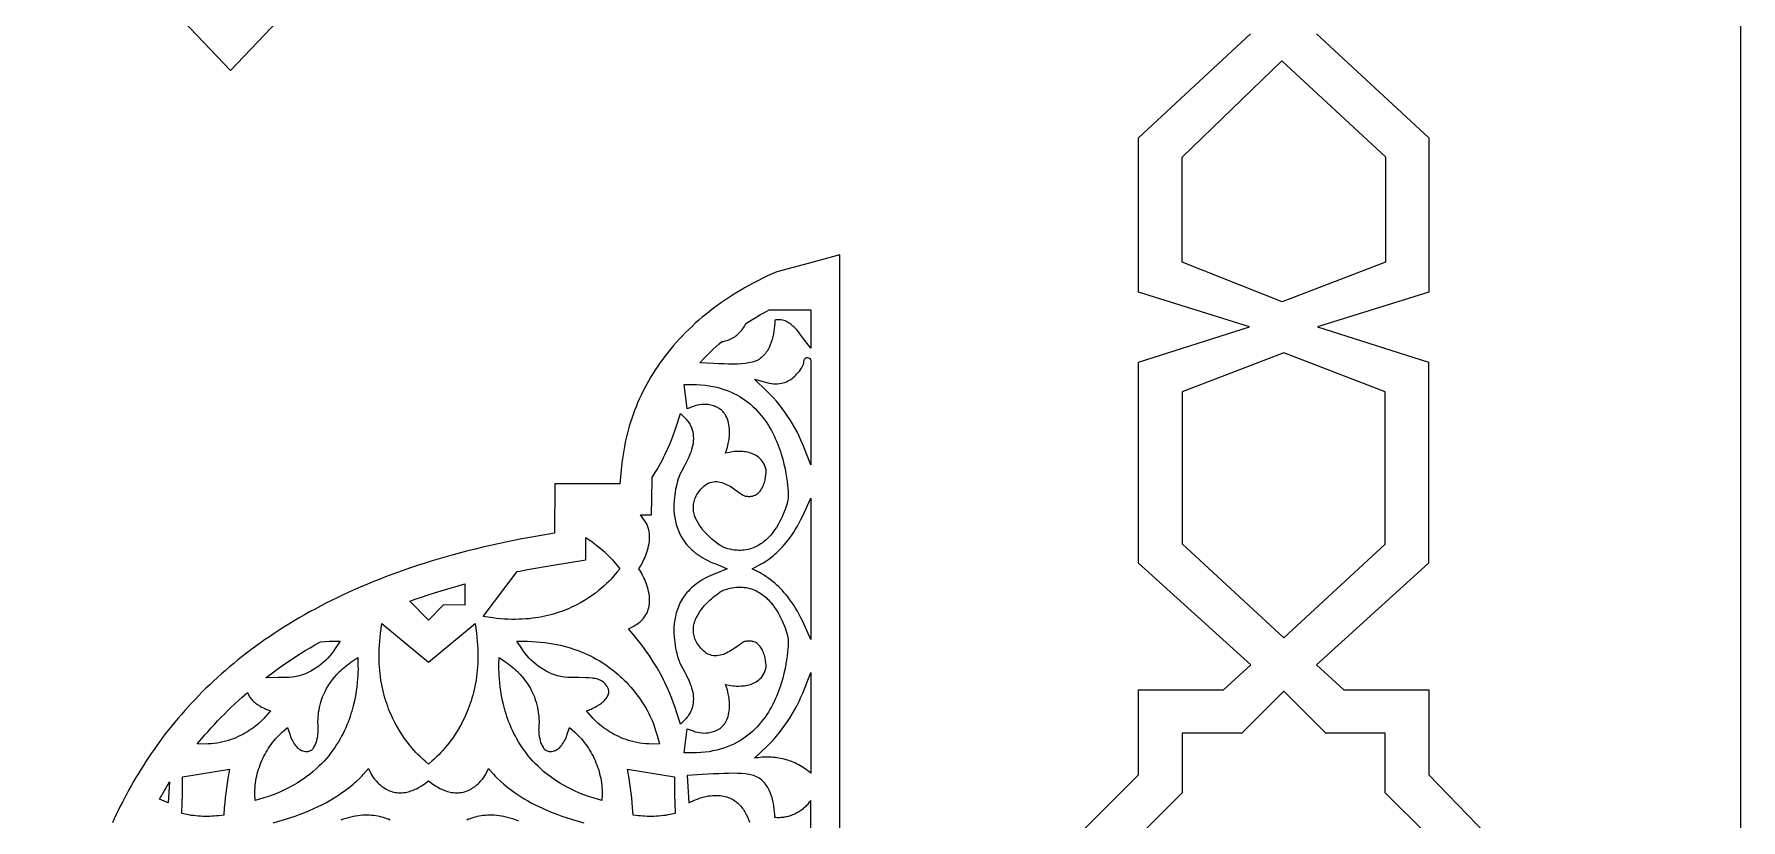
# Model space of a CAD drawing. Extents: x -1925 to 1925, y -1275 to 1275.
# Drawn here: x 1140 to 1925, y -443 to -82 of the extents above; entities that cross this region are included whole.
import ezdxf

# ---------------------------------------------------------------- set-up
doc = ezdxf.new("R2010")
doc.units = 0
doc.layers.add('LAYER_1', color=18, linetype='CONTINUOUS')

msp = doc.modelspace()

# ---------------------------------------------------------------- linework, layer by layer
at = {"layer": 'LAYER_1'}
for points in [[(-1925, -1275), (1925, -1275), (1925, 1275), (-1925, 1275)], [(1713.75, -93.81), (1761.45, -138), (1761.43, -186.39), (1713.91, -204.64), (1667.97, -186.35), (1667.99, -138.12)], [(1446.06, -232.68), (1448.38, -230.21), (1449.63, -228.93), (1450.91, -227.67), (1452.23, -226.41), (1453.57, -225.18), (1454.95, -223.96), (1456.1, -222.97), (1456.97, -222.82), (1457.7, -222.65), (1458.4, -222.45), (1459.07, -222.23), (1459.72, -221.97), (1460.34, -221.7), (1460.93, -221.39), (1461.5, -221.06), (1462.05, -220.71), (1462.57, -220.33), (1463.07, -219.94), (1463.55, -219.52), (1464.02, -219.08), (1464.46, -218.63), (1464.88, -218.15), (1465.29, -217.66), (1465.67, -217.15), (1466.04, -216.63), (1466.39, -216.09), (1466.72, -215.54), (1467.2, -214.69), (1468.78, -213.67), (1470.48, -212.61), (1472.21, -211.57), (1473.98, -210.55), (1475.77, -209.55), (1477.92, -208.4), (1497.02, -208.27), (1497.02, -226.01), (1493.87, -221.87), (1493.34, -221.14), (1492.09, -219.43), (1491.37, -218.51), (1490.59, -217.57), (1489.73, -216.65), (1489.29, -216.21), (1488.83, -215.78), (1488.35, -215.37), (1487.86, -214.98), (1487.36, -214.61), (1486.84, -214.28), (1486.31, -213.97), (1485.77, -213.7), (1485.22, -213.46), (1484.66, -213.26), (1484.08, -213.1), (1483.49, -212.98), (1482.89, -212.9), (1482.27, -212.88), (1481.63, -212.9), (1480.97, -212.98), (1480.56, -213.06), (1480.48, -214.36), (1480.37, -215.62), (1480.24, -216.89), (1480.06, -218.16), (1479.85, -219.44), (1479.58, -220.71), (1479.26, -221.98), (1478.87, -223.22), (1478.42, -224.44), (1477.89, -225.61), (1477.59, -226.2), (1477.27, -226.76), (1476.93, -227.31), (1476.56, -227.85), (1476.17, -228.38), (1475.76, -228.88), (1475.31, -229.37), (1474.84, -229.84), (1474.35, -230.29), (1473.81, -230.72), (1473.28, -231.1), (1472.7, -231.44), (1472.09, -231.74), (1471.44, -232), (1470.77, -232.24), (1470.06, -232.44), (1469.32, -232.62), (1468.55, -232.77), (1467.75, -232.91), (1466.92, -233.02), (1465.18, -233.18), (1463.31, -233.27), (1461.32, -233.31), (1459.23, -233.29), (1457.02, -233.24), (1454.7, -233.15), (1452.28, -233.03)], [(1667.91, -246.09), (1667.91, -315.92), (1714.71, -359.26), (1761.35, -316.07), (1761.35, -246.1), (1714.66, -228.18)], [(1438.8, -242.75), (1442.52, -242.68), (1444.54, -242.72), (1446.51, -242.83), (1448.41, -243.01), (1450.25, -243.26), (1452.04, -243.58), (1453.77, -243.96), (1455.45, -244.4), (1457.07, -244.91), (1458.63, -245.47), (1460.14, -246.09), (1461.6, -246.76), (1463.01, -247.48), (1464.36, -248.25), (1465.66, -249.06), (1466.91, -249.92), (1468.11, -250.82), (1469.26, -251.76), (1470.36, -252.73), (1471.41, -253.73), (1472.42, -254.77), (1473.39, -255.83), (1474.3, -256.92), (1475.18, -258.03), (1476.01, -259.17), (1476.8, -260.32), (1477.55, -261.48), (1478.27, -262.66), (1478.94, -263.85), (1479.58, -265.05), (1480.18, -266.26), (1480.75, -267.47), (1481.28, -268.68), (1481.78, -269.89), (1482.25, -271.1), (1482.69, -272.3), (1483.1, -273.5), (1483.48, -274.69), (1484.16, -277.02), (1484.73, -279.29), (1485.22, -281.47), (1485.62, -283.56), (1485.95, -285.52), (1486.2, -287.35), (1486.39, -289.03), (1486.53, -290.53), (1486.63, -291.85), (1486.71, -293.83), (1486.71, -294.94), (1486.58, -295.63), (1486.31, -296.74), (1485.86, -298.28), (1485.57, -299.2), (1485.22, -300.19), (1484.82, -301.25), (1484.38, -302.36), (1483.87, -303.52), (1483.31, -304.71), (1482.69, -305.92), (1482.01, -307.15), (1481.26, -308.38), (1480.45, -309.6), (1479.57, -310.79), (1478.62, -311.95), (1478.11, -312.52), (1477.59, -313.07), (1477.05, -313.61), (1476.49, -314.13), (1475.91, -314.64), (1475.31, -315.12), (1474.69, -315.59), (1474.04, -316.03), (1473.38, -316.45), (1472.69, -316.84), (1471.99, -317.21), (1471.26, -317.54), (1470.51, -317.85), (1469.74, -318.12), (1468.95, -318.36), (1468.14, -318.56), (1467.31, -318.72), (1466.45, -318.84), (1465.58, -318.93), (1464.69, -318.96), (1463.77, -318.96), (1462.84, -318.91), (1461.89, -318.81), (1460.93, -318.67), (1459.94, -318.48), (1458.94, -318.23), (1457.91, -317.94), (1456.77, -317.56), (1456.23, -317.26), (1455.39, -316.73), (1454.26, -315.94), (1452.92, -314.91), (1452.18, -314.3), (1451.41, -313.64), (1450.63, -312.93), (1449.83, -312.17), (1449.03, -311.36), (1448.24, -310.51), (1447.47, -309.61), (1446.73, -308.66), (1446.02, -307.68), (1445.36, -306.65), (1444.76, -305.59), (1444.24, -304.5), (1444, -303.92), (1443.79, -303.34), (1443.6, -302.76), (1443.43, -302.16), (1443.29, -301.56), (1443.18, -300.95), (1443.1, -300.34), (1443.06, -299.71), (1443.04, -299.08), (1443.06, -298.45), (1443.12, -297.81), (1443.22, -297.16), (1443.35, -296.52), (1443.53, -295.87), (1443.75, -295.23), (1444.01, -294.59), (1444.31, -293.95), (1444.66, -293.32), (1445.05, -292.68), (1445.49, -292.06), (1445.97, -291.44), (1446.49, -290.83), (1447.07, -290.22), (1447.7, -289.61), (1448.41, -289.01), (1449.16, -288.5), (1449.93, -288.08), (1450.71, -287.76), (1451.51, -287.54), (1452.31, -287.4), (1453.1, -287.34), (1453.89, -287.36), (1454.66, -287.45), (1455.42, -287.6), (1456.16, -287.8), (1456.89, -288.04), (1457.59, -288.33), (1458.29, -288.64), (1458.96, -288.98), (1459.63, -289.35), (1460.89, -290.12), (1462.1, -290.92), (1464.25, -292.44), (1465.18, -293.07), (1466, -293.58), (1466.33, -293.76), (1466.61, -293.89), (1466.83, -293.97), (1467, -294.01), (1467.43, -294.07), (1467.88, -294.11), (1468.31, -294.14), (1468.72, -294.14), (1469.11, -294.12), (1469.49, -294.09), (1469.85, -294.04), (1470.19, -293.98), (1470.52, -293.9), (1470.81, -293.81), (1471.42, -293.57), (1471.96, -293.29), (1472.46, -292.97), (1472.93, -292.59), (1473.36, -292.18), (1473.76, -291.72), (1474.13, -291.22), (1474.47, -290.69), (1474.78, -290.13), (1475.07, -289.54), (1475.32, -288.94), (1475.54, -288.32), (1475.74, -287.7), (1475.91, -287.08), (1476.05, -286.47), (1476.28, -285.26), (1476.42, -284.17), (1476.5, -283.23), (1476.53, -282.48), (1476.52, -282.01), (1476.52, -281.93), (1476.41, -281.53), (1476.27, -281.06), (1475.94, -280.15), (1475.57, -279.34), (1475.15, -278.6), (1474.69, -277.92), (1474.2, -277.31), (1473.67, -276.75), (1473.11, -276.25), (1472.52, -275.8), (1471.91, -275.4), (1471.27, -275.04), (1470.62, -274.72), (1469.95, -274.45), (1469.26, -274.21), (1468.57, -274.01), (1467.88, -273.85), (1467.19, -273.71), (1466.5, -273.61), (1465.83, -273.53), (1465.18, -273.48), (1463.93, -273.43), (1462.81, -273.46), (1461.86, -273.52), (1461.14, -273.6), (1457.9, -274.19), (1458.75, -271.51), (1458.92, -270.86), (1459.13, -269.88), (1459.36, -268.63), (1459.45, -267.93), (1459.54, -267.18), (1459.61, -266.39), (1459.66, -265.56), (1459.68, -264.72), (1459.67, -263.85), (1459.62, -262.97), (1459.54, -262.09), (1459.42, -261.21), (1459.24, -260.34), (1459.02, -259.49), (1458.75, -258.65), (1458.42, -257.85), (1458.02, -257.06), (1457.82, -256.7), (1457.58, -256.34), (1457.33, -255.98), (1457.07, -255.64), (1456.78, -255.31), (1456.48, -254.99), (1456.16, -254.68), (1455.82, -254.38), (1455.46, -254.1), (1455.07, -253.83), (1454.67, -253.57), (1454.24, -253.32), (1453.78, -253.09), (1453.3, -252.88), (1452.79, -252.68), (1452.25, -252.49), (1451.68, -252.33), (1451.09, -252.18), (1450.46, -252.06), (1449.8, -251.95), (1449.32, -251.89), (1448.86, -251.86), (1447.87, -251.84), (1446.88, -251.9), (1445.89, -252.03), (1444.9, -252.22), (1443.92, -252.47), (1442.95, -252.78), (1440.2, -253.81)], [(1424.08, -285.47), (1424.6, -284.65), (1425.49, -283.21), (1426.34, -281.79), (1427.15, -280.39), (1427.91, -279.01), (1428.64, -277.66), (1429.32, -276.33), (1429.97, -275.03), (1431.16, -272.49), (1432.22, -270.07), (1433.16, -267.77), (1433.98, -265.6), (1434.7, -263.56), (1435.32, -261.67), (1437.07, -255.95), (1439.27, -258.13), (1439.7, -258.58), (1440.1, -259.05), (1440.47, -259.52), (1440.81, -260), (1441.13, -260.48), (1441.42, -260.97), (1441.69, -261.47), (1441.93, -261.97), (1442.15, -262.49), (1442.5, -263.49), (1442.76, -264.51), (1442.94, -265.53), (1443.03, -266.56), (1443.05, -267.58), (1443, -268.59), (1442.89, -269.58), (1442.73, -270.57), (1442.51, -271.54), (1442.26, -272.5), (1441.96, -273.43), (1441.64, -274.35), (1441.29, -275.25), (1440.92, -276.12), (1440.53, -276.98), (1439.74, -278.59), (1438.95, -280.1), (1437.54, -282.67), (1437.01, -283.7), (1436.82, -284.12), (1436.67, -284.5), (1436.48, -285.02), (1436.11, -286.1), (1435.64, -287.69), (1435.39, -288.63), (1435.13, -289.68), (1434.89, -290.83), (1434.66, -292.05), (1434.46, -293.36), (1434.3, -294.72), (1434.17, -296.15), (1434.1, -297.63), (1434.08, -299.14), (1434.13, -300.7), (1434.26, -302.29), (1434.36, -303.07), (1434.47, -303.87), (1434.61, -304.68), (1434.77, -305.48), (1434.96, -306.28), (1435.17, -307.09), (1435.41, -307.89), (1435.68, -308.69), (1435.98, -309.49), (1436.3, -310.29), (1436.66, -311.08), (1437.05, -311.86), (1437.47, -312.64), (1437.92, -313.41), (1438.41, -314.18), (1438.94, -314.93), (1439.5, -315.68), (1440.1, -316.42), (1440.74, -317.15), (1441.42, -317.86), (1442.15, -318.56), (1442.92, -319.25), (1443.73, -319.93), (1444.59, -320.59), (1445.5, -321.24), (1446.45, -321.86), (1447.46, -322.48), (1448.52, -323.07), (1449.63, -323.64), (1450.78, -324.19), (1451.86, -324.64), (1453, -325.08), (1454.2, -325.53), (1458.63, -327.42), (1454.2, -329.31), (1453, -329.76), (1451.86, -330.2), (1450.78, -330.65), (1449.63, -331.2), (1448.52, -331.77), (1447.46, -332.36), (1446.45, -332.98), (1445.5, -333.6), (1444.59, -334.25), (1443.73, -334.91), (1442.92, -335.59), (1442.15, -336.28), (1441.42, -336.98), (1440.74, -337.69), (1440.1, -338.42), (1439.5, -339.16), (1438.94, -339.91), (1438.41, -340.66), (1437.92, -341.43), (1437.47, -342.2), (1437.05, -342.98), (1436.66, -343.76), (1436.3, -344.55), (1435.98, -345.35), (1435.68, -346.15), (1435.41, -346.95), (1435.17, -347.75), (1434.96, -348.56), (1434.77, -349.36), (1434.61, -350.16), (1434.47, -350.97), (1434.36, -351.77), (1434.26, -352.55), (1434.13, -354.14), (1434.08, -355.69), (1434.1, -357.21), (1434.17, -358.69), (1434.3, -360.12), (1434.46, -361.48), (1434.66, -362.79), (1434.89, -364.01), (1435.13, -365.15), (1435.39, -366.21), (1435.64, -367.15), (1436.11, -368.74), (1436.48, -369.82), (1436.67, -370.34), (1436.82, -370.72), (1437.01, -371.14), (1437.54, -372.17), (1438.95, -374.74), (1439.74, -376.25), (1440.53, -377.86), (1440.92, -378.72), (1441.29, -379.59), (1441.64, -380.49), (1441.96, -381.41), (1442.26, -382.34), (1442.51, -383.3), (1442.73, -384.27), (1442.89, -385.26), (1443, -386.25), (1443.05, -387.26), (1443.03, -388.28), (1442.94, -389.31), (1442.76, -390.33), (1442.5, -391.35), (1442.15, -392.35), (1441.93, -392.87), (1441.69, -393.37), (1441.42, -393.87), (1441.13, -394.36), (1440.81, -394.84), (1440.47, -395.32), (1440.1, -395.79), (1439.7, -396.26), (1439.27, -396.71), (1437.07, -398.89), (1435.32, -393.17), (1434.7, -391.28), (1433.98, -389.24), (1433.16, -387.07), (1432.22, -384.77), (1431.16, -382.35), (1429.97, -379.81), (1429.32, -378.51), (1428.64, -377.18), (1427.91, -375.83), (1427.15, -374.45), (1426.34, -373.05), (1425.49, -371.63), (1424.6, -370.19), (1423.67, -368.73), (1422.68, -367.25), (1421.66, -365.76), (1420.58, -364.25), (1419.45, -362.73), (1418.27, -361.19), (1417.04, -359.64), (1415.75, -358.07), (1413.18, -355.05), (1415.6, -353.8), (1416.27, -353.42), (1416.89, -353.03), (1417.48, -352.63), (1418.04, -352.22), (1418.55, -351.8), (1419.03, -351.38), (1419.47, -350.94), (1419.89, -350.5), (1420.27, -350.04), (1420.62, -349.59), (1420.94, -349.12), (1421.23, -348.65), (1421.49, -348.18), (1421.73, -347.7), (1421.95, -347.21), (1422.14, -346.71), (1422.31, -346.22), (1422.45, -345.71), (1422.58, -345.21), (1422.68, -344.7), (1422.76, -344.18), (1422.83, -343.66), (1422.87, -343.15), (1422.91, -342.09), (1422.88, -341.04), (1422.79, -340), (1422.65, -338.96), (1422.45, -337.93), (1422.22, -336.93), (1421.95, -335.95), (1421.65, -335), (1421.33, -334.09), (1421, -333.23), (1420.66, -332.41), (1420.32, -331.66), (1419.67, -330.31), (1419.12, -329.27), (1418.7, -328.55), (1418.03, -327.42), (1418.7, -326.29), (1419.12, -325.57), (1419.67, -324.53), (1420.32, -323.18), (1420.66, -322.43), (1421, -321.61), (1421.33, -320.75), (1421.65, -319.84), (1421.95, -318.89), (1422.22, -317.91), (1422.45, -316.91), (1422.65, -315.88), (1422.79, -314.84), (1422.88, -313.8), (1422.91, -312.75), (1422.87, -311.69), (1422.83, -311.18), (1422.76, -310.66), (1422.68, -310.14), (1422.58, -309.63), (1422.45, -309.13), (1422.31, -308.62), (1422.14, -308.13), (1421.95, -307.63), (1421.73, -307.14), (1421.49, -306.66), (1421.23, -306.19), (1420.94, -305.72), (1420.62, -305.25), (1418.65, -302.68), (1423.71, -302.69), (1424.02, -286.81)], [(1497.02, -294.93), (1497.02, -302.15), (1497.02, -359.91), (1493.36, -351.73), (1492.56, -350.07), (1491.75, -348.49), (1490.91, -346.98), (1490.06, -345.55), (1489.2, -344.2), (1488.34, -342.91), (1487.47, -341.69), (1486.59, -340.54), (1485.72, -339.46), (1484.85, -338.43), (1483.99, -337.48), (1483.14, -336.58), (1482.3, -335.74), (1481.48, -334.95), (1480.68, -334.23), (1479.89, -333.55), (1479.14, -332.94), (1477.7, -331.84), (1476.4, -330.93), (1475.26, -330.21), (1474.29, -329.64), (1473.52, -329.21), (1470.14, -327.42), (1473.52, -325.63), (1474.29, -325.2), (1475.26, -324.63), (1476.4, -323.9), (1477.7, -323), (1479.14, -321.9), (1479.89, -321.29), (1480.68, -320.61), (1481.48, -319.89), (1482.3, -319.1), (1483.14, -318.26), (1483.99, -317.36), (1484.85, -316.41), (1485.72, -315.38), (1486.59, -314.3), (1487.47, -313.15), (1488.34, -311.93), (1489.2, -310.64), (1490.06, -309.29), (1490.91, -307.86), (1491.75, -306.35), (1492.56, -304.77), (1493.36, -303.11)], [(1362.03, -328.75), (1363.24, -328.51), (1366.79, -327.82), (1370.38, -327.15), (1374.01, -326.5), (1377.69, -325.88), (1393.53, -323.34), (1393.55, -313.12), (1396.47, -315.11), (1398.02, -316.25), (1399.46, -317.37), (1400.8, -318.48), (1402.02, -319.56), (1403.14, -320.6), (1404.14, -321.6), (1405.05, -322.53), (1405.85, -323.4), (1407.13, -324.86), (1407.99, -325.92), (1409.18, -327.42), (1407.99, -328.92), (1407.13, -329.98), (1405.85, -331.44), (1405.05, -332.31), (1404.14, -333.24), (1403.14, -334.24), (1402.02, -335.28), (1400.8, -336.36), (1399.46, -337.47), (1398.02, -338.59), (1396.47, -339.73), (1394.81, -340.86), (1393.03, -341.98), (1391.14, -343.08), (1389.15, -344.14), (1388.1, -344.66), (1387.03, -345.17), (1385.93, -345.66), (1384.8, -346.13), (1383.64, -346.59), (1382.45, -347.04), (1381.23, -347.46), (1379.99, -347.86), (1378.71, -348.25), (1377.41, -348.61), (1376.07, -348.94), (1374.71, -349.26), (1373.32, -349.54), (1371.9, -349.8), (1370.45, -350.02), (1368.97, -350.22), (1367.46, -350.39), (1365.92, -350.52), (1364.35, -350.62), (1362.75, -350.68), (1361.12, -350.71), (1359.46, -350.7), (1357.77, -350.65), (1356.05, -350.56), (1354.31, -350.43), (1352.53, -350.25), (1350.72, -350.03), (1346.38, -349.41)], [(1312.53, -342.36), (1315.08, -341.45), (1318.01, -340.45), (1320.97, -339.46), (1323.98, -338.5), (1327.02, -337.55), (1330.11, -336.63), (1333.23, -335.72), (1337.85, -334.43), (1337.86, -344.11), (1328.08, -344.1), (1321.17, -351.02)], [(1486.71, -361.01), (1486.63, -362.99), (1486.53, -364.31), (1486.39, -365.81), (1486.2, -367.49), (1485.95, -369.32), (1485.62, -371.28), (1485.22, -373.37), (1484.73, -375.55), (1484.16, -377.82), (1483.48, -380.15), (1483.1, -381.34), (1482.69, -382.54), (1482.25, -383.74), (1481.78, -384.95), (1481.28, -386.16), (1480.75, -387.37), (1480.18, -388.58), (1479.58, -389.79), (1478.94, -390.99), (1478.27, -392.18), (1477.55, -393.36), (1476.8, -394.52), (1476.01, -395.67), (1475.18, -396.8), (1474.3, -397.92), (1473.39, -399.01), (1472.42, -400.07), (1471.41, -401.1), (1470.36, -402.11), (1469.26, -403.08), (1468.11, -404.02), (1466.91, -404.92), (1465.66, -405.78), (1464.36, -406.59), (1463.01, -407.36), (1461.6, -408.08), (1460.14, -408.75), (1458.63, -409.37), (1457.07, -409.93), (1455.45, -410.44), (1453.77, -410.88), (1452.04, -411.26), (1450.25, -411.58), (1448.41, -411.83), (1446.51, -412.01), (1444.54, -412.12), (1442.52, -412.16), (1438.8, -412.09), (1440.2, -401.03), (1442.95, -402.06), (1443.92, -402.37), (1444.9, -402.62), (1445.89, -402.81), (1446.88, -402.94), (1447.87, -403), (1448.86, -402.98), (1449.32, -402.95), (1449.8, -402.89), (1450.46, -402.78), (1451.09, -402.66), (1451.68, -402.51), (1452.25, -402.35), (1452.79, -402.16), (1453.3, -401.96), (1453.78, -401.75), (1454.24, -401.52), (1454.67, -401.27), (1455.07, -401.01), (1455.46, -400.74), (1455.82, -400.46), (1456.16, -400.16), (1456.48, -399.85), (1456.78, -399.53), (1457.07, -399.2), (1457.33, -398.86), (1457.58, -398.5), (1457.82, -398.14), (1458.02, -397.78), (1458.42, -396.99), (1458.75, -396.19), (1459.02, -395.35), (1459.24, -394.5), (1459.42, -393.63), (1459.54, -392.75), (1459.62, -391.87), (1459.67, -390.99), (1459.68, -390.12), (1459.66, -389.28), (1459.61, -388.45), (1459.54, -387.66), (1459.45, -386.91), (1459.36, -386.21), (1459.13, -384.96), (1458.92, -383.98), (1458.75, -383.33), (1457.9, -380.65), (1461.14, -381.24), (1461.86, -381.32), (1462.81, -381.38), (1463.93, -381.41), (1465.18, -381.36), (1465.83, -381.31), (1466.5, -381.23), (1467.19, -381.13), (1467.88, -380.99), (1468.57, -380.83), (1469.26, -380.63), (1469.95, -380.39), (1470.62, -380.12), (1471.27, -379.8), (1471.91, -379.44), (1472.52, -379.04), (1473.11, -378.59), (1473.67, -378.09), (1474.2, -377.53), (1474.69, -376.92), (1475.15, -376.24), (1475.57, -375.5), (1475.94, -374.69), (1476.27, -373.78), (1476.41, -373.31), (1476.52, -372.91), (1476.52, -372.83), (1476.53, -372.36), (1476.5, -371.61), (1476.42, -370.67), (1476.28, -369.58), (1476.05, -368.37), (1475.91, -367.76), (1475.74, -367.14), (1475.54, -366.52), (1475.32, -365.9), (1475.07, -365.3), (1474.78, -364.71), (1474.47, -364.15), (1474.13, -363.62), (1473.76, -363.12), (1473.36, -362.66), (1472.93, -362.25), (1472.46, -361.87), (1471.96, -361.55), (1471.42, -361.27), (1470.81, -361.03), (1470.52, -360.94), (1470.19, -360.86), (1469.85, -360.8), (1469.49, -360.75), (1469.11, -360.72), (1468.72, -360.7), (1468.31, -360.7), (1467.88, -360.73), (1467.43, -360.77), (1467, -360.83), (1466.83, -360.87), (1466.61, -360.95), (1466.33, -361.08), (1466, -361.26), (1465.18, -361.77), (1464.25, -362.4), (1462.1, -363.92), (1460.89, -364.72), (1459.63, -365.49), (1458.96, -365.86), (1458.29, -366.2), (1457.59, -366.51), (1456.89, -366.8), (1456.16, -367.04), (1455.42, -367.24), (1454.66, -367.39), (1453.89, -367.48), (1453.1, -367.5), (1452.31, -367.44), (1451.51, -367.3), (1450.71, -367.08), (1449.93, -366.76), (1449.16, -366.34), (1448.41, -365.83), (1447.7, -365.23), (1447.07, -364.62), (1446.49, -364.01), (1445.97, -363.4), (1445.49, -362.78), (1445.05, -362.15), (1444.66, -361.52), (1444.31, -360.89), (1444.01, -360.25), (1443.75, -359.61), (1443.53, -358.97), (1443.35, -358.32), (1443.22, -357.68), (1443.12, -357.03), (1443.06, -356.39), (1443.04, -355.76), (1443.06, -355.13), (1443.1, -354.5), (1443.18, -353.89), (1443.29, -353.28), (1443.43, -352.68), (1443.6, -352.08), (1443.79, -351.5), (1444, -350.92), (1444.24, -350.34), (1444.76, -349.25), (1445.36, -348.19), (1446.02, -347.16), (1446.73, -346.18), (1447.47, -345.23), (1448.24, -344.33), (1449.03, -343.48), (1449.83, -342.67), (1450.63, -341.91), (1451.41, -341.2), (1452.18, -340.54), (1452.92, -339.93), (1454.26, -338.9), (1455.39, -338.11), (1456.23, -337.58), (1456.77, -337.28), (1457.91, -336.9), (1458.94, -336.61), (1459.94, -336.36), (1460.93, -336.17), (1461.89, -336.03), (1462.84, -335.93), (1463.77, -335.88), (1464.69, -335.88), (1465.58, -335.91), (1466.45, -336), (1467.31, -336.12), (1468.14, -336.28), (1468.95, -336.48), (1469.74, -336.72), (1470.51, -336.99), (1471.26, -337.3), (1471.99, -337.63), (1472.69, -338), (1473.38, -338.39), (1474.04, -338.81), (1474.69, -339.25), (1475.31, -339.72), (1475.91, -340.2), (1476.49, -340.71), (1477.05, -341.23), (1477.59, -341.77), (1478.11, -342.32), (1478.62, -342.89), (1479.57, -344.05), (1480.45, -345.24), (1481.26, -346.46), (1482.01, -347.69), (1482.69, -348.92), (1483.31, -350.13), (1483.87, -351.32), (1484.38, -352.48), (1484.82, -353.59), (1485.22, -354.65), (1485.57, -355.64), (1485.86, -356.56), (1486.31, -358.1), (1486.58, -359.21), (1486.71, -359.9)], [(1298.72, -360.77), (1298.89, -358.97), (1299.11, -357.13), (1299.75, -352.62), (1321.17, -370.46), (1342.6, -352.62), (1343.24, -357.13), (1343.46, -358.97), (1343.63, -360.77), (1343.77, -362.55), (1343.86, -364.29), (1343.91, -366.01), (1343.93, -367.69), (1343.9, -369.35), (1343.85, -370.98), (1343.75, -372.58), (1343.63, -374.14), (1343.47, -375.68), (1343.28, -377.19), (1343.06, -378.67), (1342.81, -380.12), (1342.53, -381.55), (1342.23, -382.94), (1341.91, -384.3), (1341.56, -385.64), (1341.19, -386.94), (1340.79, -388.22), (1340.38, -389.46), (1339.95, -390.68), (1339.5, -391.87), (1339.04, -393.03), (1338.56, -394.16), (1338.07, -395.26), (1337.57, -396.34), (1337.05, -397.38), (1336.53, -398.4), (1335.46, -400.34), (1334.37, -402.18), (1333.26, -403.9), (1332.15, -405.51), (1331.05, -407), (1329.97, -408.39), (1328.92, -409.66), (1327.9, -410.82), (1326.93, -411.88), (1326.02, -412.82), (1325.18, -413.66), (1323.75, -415.01), (1322.72, -415.92), (1321.17, -417.29), (1319.63, -415.92), (1318.6, -415.01), (1317.17, -413.66), (1316.33, -412.82), (1315.42, -411.88), (1314.45, -410.82), (1313.43, -409.66), (1312.38, -408.39), (1311.3, -407), (1310.2, -405.51), (1309.09, -403.9), (1307.98, -402.18), (1306.89, -400.34), (1305.82, -398.4), (1304.79, -396.34), (1304.28, -395.26), (1303.79, -394.16), (1303.31, -393.03), (1302.85, -391.87), (1302.4, -390.68), (1301.97, -389.46), (1301.56, -388.22), (1301.16, -386.94), (1300.79, -385.64), (1300.44, -384.3), (1300.12, -382.94), (1299.82, -381.55), (1299.54, -380.12), (1299.29, -378.67), (1299.07, -377.19), (1298.88, -375.68), (1298.72, -374.14), (1298.6, -372.58), (1298.5, -370.98), (1298.45, -369.35), (1298.42, -367.69), (1298.44, -366.01), (1298.49, -364.29), (1298.58, -362.55)], [(1246.28, -377.57), (1250.05, -374.77), (1252.01, -373.36), (1254.01, -371.95), (1256.04, -370.55), (1258.1, -369.17), (1260.19, -367.8), (1262.32, -366.45), (1264.48, -365.1), (1266.67, -363.78), (1268.89, -362.46), (1271.15, -361.16), (1271.49, -360.97), (1273.59, -360.85), (1275.64, -360.78), (1280.47, -360.73), (1278.28, -364.17), (1277.5, -365.29), (1276.67, -366.39), (1275.78, -367.46), (1274.85, -368.5), (1273.87, -369.5), (1272.84, -370.46), (1271.77, -371.38), (1270.66, -372.25), (1269.51, -373.08), (1268.32, -373.84), (1267.09, -374.55), (1265.83, -375.18), (1264.54, -375.75), (1263.22, -376.25), (1261.88, -376.66), (1261.08, -376.86), (1260.29, -377.02), (1259.48, -377.15), (1258.65, -377.26), (1257.02, -377.4), (1255.36, -377.47), (1253.7, -377.49), (1252.06, -377.5)], [(1361.88, -360.73), (1366.71, -360.78), (1368.76, -360.85), (1370.76, -360.97), (1372.72, -361.13), (1374.63, -361.34), (1376.51, -361.6), (1378.33, -361.9), (1380.12, -362.24), (1381.87, -362.62), (1383.57, -363.04), (1385.23, -363.49), (1386.85, -363.98), (1388.43, -364.5), (1389.97, -365.05), (1391.47, -365.64), (1392.93, -366.25), (1394.35, -366.89), (1395.73, -367.56), (1397.08, -368.25), (1398.38, -368.96), (1399.65, -369.69), (1400.88, -370.44), (1402.08, -371.21), (1403.23, -371.99), (1404.35, -372.79), (1405.44, -373.61), (1406.49, -374.43), (1407.5, -375.26), (1408.48, -376.1), (1409.43, -376.95), (1410.34, -377.8), (1411.22, -378.65), (1412.07, -379.51), (1412.89, -380.37), (1414.41, -382.07), (1415.82, -383.75), (1417.11, -385.41), (1418.29, -387.02), (1419.34, -388.57), (1420.29, -390.06), (1421.14, -391.47), (1421.88, -392.78), (1422.52, -393.98), (1423.07, -395.07), (1423.53, -396.03), (1424.17, -397.49), (1424.49, -398.29), (1424.86, -399.28), (1425.19, -400.28), (1425.78, -402.25), (1426.33, -404.2), (1427.45, -408.04), (1424, -408.07), (1422.53, -408.02), (1421.1, -407.93), (1419.71, -407.78), (1418.35, -407.59), (1417.02, -407.35), (1415.73, -407.07), (1414.47, -406.75), (1413.25, -406.4), (1412.06, -406.01), (1410.91, -405.59), (1409.79, -405.14), (1408.72, -404.66), (1407.67, -404.17), (1406.67, -403.65), (1405.7, -403.12), (1404.77, -402.57), (1403.87, -402.01), (1403.01, -401.44), (1402.19, -400.86), (1401.4, -400.28), (1400.65, -399.69), (1399.27, -398.54), (1398.03, -397.41), (1396.95, -396.33), (1396.01, -395.31), (1393.83, -392.74), (1396.08, -391.95), (1396.49, -391.77), (1397.13, -391.46), (1397.93, -391.05), (1398.83, -390.53), (1399.8, -389.91), (1400.27, -389.57), (1400.75, -389.21), (1401.22, -388.83), (1401.67, -388.44), (1402.09, -388.03), (1402.49, -387.6), (1402.85, -387.17), (1403.18, -386.72), (1403.46, -386.27), (1403.69, -385.82), (1403.88, -385.37), (1404.01, -384.91), (1404.1, -384.46), (1404.13, -384), (1404.1, -383.52), (1404.01, -383), (1403.94, -382.77), (1403.85, -382.5), (1403.74, -382.23), (1403.61, -381.95), (1403.46, -381.66), (1403.29, -381.38), (1402.84, -380.75), (1402.47, -380.31), (1402.07, -379.92), (1401.65, -379.56), (1401.19, -379.25), (1400.71, -378.96), (1400.19, -378.71), (1399.64, -378.48), (1399.06, -378.29), (1398.45, -378.12), (1397.82, -377.97), (1397.15, -377.85), (1396.47, -377.75), (1395.01, -377.61), (1393.5, -377.54), (1390.29, -377.5), (1388.65, -377.49), (1386.99, -377.47), (1385.33, -377.4), (1383.7, -377.26), (1382.87, -377.15), (1382.06, -377.02), (1381.27, -376.86), (1380.47, -376.66), (1379.13, -376.25), (1377.81, -375.75), (1376.52, -375.18), (1375.26, -374.55), (1374.03, -373.84), (1372.84, -373.08), (1371.69, -372.25), (1370.58, -371.38), (1369.51, -370.46), (1368.48, -369.5), (1367.5, -368.5), (1366.57, -367.46), (1365.68, -366.39), (1364.85, -365.29), (1364.07, -364.17)], [(1243.72, -417.66), (1244.11, -416.66), (1244.54, -415.66), (1244.98, -414.68), (1245.46, -413.71), (1245.96, -412.76), (1246.48, -411.81), (1247.03, -410.88), (1247.61, -409.97), (1248.21, -409.07), (1248.83, -408.2), (1249.48, -407.34), (1250.15, -406.5), (1250.84, -405.68), (1251.55, -404.88), (1252.29, -404.11), (1253.04, -403.36), (1253.82, -402.64), (1256.3, -400.47), (1257.48, -404.03), (1257.74, -404.71), (1258.03, -405.4), (1258.35, -406.08), (1258.69, -406.74), (1259.05, -407.38), (1259.44, -407.99), (1259.86, -408.57), (1260.29, -409.1), (1260.75, -409.58), (1261.23, -410.02), (1261.72, -410.4), (1262.24, -410.72), (1262.79, -410.99), (1263.05, -411.09), (1263.33, -411.17), (1264.02, -411.34), (1264.64, -411.44), (1265.19, -411.46), (1265.68, -411.42), (1266.13, -411.34), (1266.54, -411.21), (1266.91, -411.03), (1267.26, -410.82), (1267.59, -410.56), (1267.91, -410.25), (1268.2, -409.91), (1268.48, -409.52), (1268.75, -409.1), (1268.99, -408.65), (1269.21, -408.17), (1269.41, -407.67), (1269.59, -407.15), (1269.75, -406.63), (1270.02, -405.56), (1270.21, -404.53), (1270.34, -403.58), (1270.43, -402.75), (1270.47, -402.09), (1270.49, -401.46), (1270.47, -401.16), (1270.41, -400.43), (1270.35, -399.34), (1270.31, -397.94), (1270.36, -396.3), (1270.42, -395.37), (1270.51, -394.4), (1270.64, -393.38), (1270.81, -392.31), (1271.03, -391.2), (1271.3, -390.05), (1271.63, -388.86), (1272.02, -387.65), (1272.47, -386.41), (1272.99, -385.14), (1273.59, -383.86), (1274.27, -382.57), (1275.03, -381.26), (1275.89, -379.95), (1276.83, -378.64), (1277.87, -377.33), (1279.01, -376.03), (1280.26, -374.74), (1280.93, -374.1), (1281.62, -373.46), (1282.34, -372.83), (1283.09, -372.21), (1283.87, -371.59), (1284.68, -370.97), (1285.52, -370.37), (1288.68, -368.19), (1288.74, -371.95), (1288.75, -373.81), (1288.73, -375.06), (1288.67, -376.5), (1288.57, -378.1), (1288.42, -379.86), (1288.21, -381.77), (1287.93, -383.8), (1287.56, -385.96), (1287.11, -388.21), (1286.55, -390.55), (1286.23, -391.76), (1285.88, -392.98), (1285.5, -394.21), (1285.08, -395.46), (1284.64, -396.72), (1284.16, -397.99), (1283.64, -399.27), (1283.09, -400.56), (1282.5, -401.85), (1281.87, -403.15), (1281.2, -404.45), (1280.48, -405.74), (1279.73, -407.04), (1278.92, -408.33), (1278.08, -409.61), (1277.18, -410.89), (1276.24, -412.16), (1275.25, -413.42), (1274.21, -414.67), (1273.11, -415.9), (1271.96, -417.12), (1270.76, -418.31), (1269.5, -419.49), (1268.19, -420.64), (1266.82, -421.78), (1265.39, -422.88), (1263.9, -423.96), (1262.34, -425.01), (1260.73, -426.03), (1259.05, -427.02), (1257.31, -427.97), (1255.5, -428.89), (1253.63, -429.76), (1251.69, -430.6), (1249.68, -431.4), (1247.6, -432.16), (1245.45, -432.87), (1241.39, -434.08), (1241.28, -431.13), (1241.28, -430.09), (1241.31, -429.05), (1241.37, -428.01), (1241.47, -426.96), (1241.6, -425.91), (1241.76, -424.87), (1241.95, -423.83), (1242.17, -422.78), (1242.42, -421.75), (1242.7, -420.72), (1243.01, -419.69), (1243.35, -418.67)], [(1353.67, -368.19), (1356.83, -370.37), (1357.67, -370.97), (1358.48, -371.59), (1359.26, -372.21), (1360.01, -372.83), (1360.73, -373.46), (1361.42, -374.1), (1362.09, -374.74), (1363.34, -376.03), (1364.48, -377.33), (1365.52, -378.64), (1366.46, -379.95), (1367.32, -381.26), (1368.08, -382.57), (1368.76, -383.86), (1369.36, -385.14), (1369.88, -386.41), (1370.33, -387.65), (1370.72, -388.86), (1371.05, -390.05), (1371.32, -391.2), (1371.54, -392.31), (1371.71, -393.38), (1371.84, -394.4), (1371.93, -395.37), (1371.99, -396.3), (1372.04, -397.94), (1372, -399.34), (1371.94, -400.43), (1371.88, -401.16), (1371.86, -401.46), (1371.88, -402.09), (1371.92, -402.75), (1372.01, -403.58), (1372.14, -404.53), (1372.33, -405.56), (1372.6, -406.63), (1372.76, -407.15), (1372.94, -407.67), (1373.14, -408.17), (1373.36, -408.65), (1373.6, -409.1), (1373.87, -409.52), (1374.15, -409.91), (1374.44, -410.25), (1374.76, -410.56), (1375.09, -410.82), (1375.44, -411.03), (1375.81, -411.21), (1376.22, -411.34), (1376.67, -411.42), (1377.16, -411.46), (1377.71, -411.44), (1378.33, -411.34), (1379.02, -411.17), (1379.3, -411.09), (1379.56, -410.99), (1380.11, -410.72), (1380.63, -410.4), (1381.12, -410.02), (1381.6, -409.58), (1382.06, -409.1), (1382.49, -408.57), (1382.91, -407.99), (1383.3, -407.38), (1383.66, -406.74), (1384, -406.08), (1384.32, -405.4), (1384.61, -404.71), (1384.87, -404.03), (1386.05, -400.47), (1388.53, -402.64), (1389.31, -403.36), (1390.06, -404.11), (1390.8, -404.88), (1391.51, -405.68), (1392.2, -406.5), (1392.87, -407.34), (1393.52, -408.2), (1394.14, -409.07), (1394.74, -409.97), (1395.32, -410.88), (1395.87, -411.81), (1396.39, -412.76), (1396.89, -413.71), (1397.37, -414.68), (1397.81, -415.66), (1398.24, -416.66), (1398.63, -417.66), (1399, -418.67), (1399.34, -419.69), (1399.65, -420.72), (1399.93, -421.75), (1400.18, -422.78), (1400.4, -423.83), (1400.59, -424.87), (1400.75, -425.91), (1400.88, -426.96), (1400.98, -428.01), (1401.04, -429.05), (1401.07, -430.09), (1401.07, -431.13), (1400.96, -434.08), (1396.9, -432.87), (1394.75, -432.16), (1392.67, -431.4), (1390.66, -430.6), (1388.72, -429.76), (1386.85, -428.89), (1385.04, -427.97), (1383.3, -427.02), (1381.62, -426.03), (1380.01, -425.01), (1378.45, -423.96), (1376.96, -422.88), (1375.53, -421.78), (1374.16, -420.64), (1372.85, -419.49), (1371.59, -418.31), (1370.39, -417.12), (1369.24, -415.9), (1368.14, -414.67), (1367.1, -413.42), (1366.11, -412.16), (1365.17, -410.89), (1364.27, -409.61), (1363.43, -408.33), (1362.62, -407.04), (1361.87, -405.74), (1361.15, -404.45), (1360.48, -403.15), (1359.85, -401.85), (1359.26, -400.56), (1358.71, -399.27), (1358.19, -397.99), (1357.71, -396.72), (1357.27, -395.46), (1356.85, -394.21), (1356.47, -392.98), (1356.12, -391.76), (1355.8, -390.55), (1355.24, -388.21), (1354.79, -385.96), (1354.42, -383.8), (1354.14, -381.77), (1353.93, -379.86), (1353.78, -378.1), (1353.68, -376.5), (1353.62, -375.06), (1353.6, -373.81), (1353.61, -371.95)], [(1471.11, -414.63), (1476.89, -409.13), (1478.39, -407.61), (1479.84, -406.05), (1481.25, -404.45), (1482.62, -402.81), (1483.93, -401.13), (1485.19, -399.41), (1486.41, -397.66), (1487.57, -395.88), (1488.68, -394.06), (1489.73, -392.22), (1490.73, -390.36), (1491.66, -388.47), (1492.54, -386.56), (1493.36, -384.63), (1497.02, -375.19), (1497.02, -421.41), (1496.34, -420.85), (1495.66, -420.31), (1494.96, -419.8), (1494.24, -419.3), (1493.52, -418.83), (1492.78, -418.37), (1492.03, -417.94), (1491.27, -417.53), (1490.5, -417.15), (1489.73, -416.78), (1488.94, -416.44), (1488.14, -416.12), (1487.33, -415.82), (1486.52, -415.55), (1485.7, -415.29), (1484.87, -415.06), (1484.04, -414.86), (1483.2, -414.67), (1482.36, -414.51), (1481.51, -414.38), (1480.65, -414.27), (1479.79, -414.18), (1478.93, -414.11), (1478.07, -414.07), (1477.2, -414.05), (1476.34, -414.06), (1475.47, -414.1), (1474.6, -414.15), (1473.72, -414.24), (1472.85, -414.34), (1471.98, -414.48)], [(1214.78, -408.04), (1216.93, -405.46), (1218.33, -403.84), (1219.75, -402.22), (1221.2, -400.61), (1222.67, -399.01), (1224.17, -397.42), (1225.7, -395.84), (1227.25, -394.27), (1228.83, -392.7), (1230.44, -391.15), (1232.08, -389.61), (1233.74, -388.08), (1235.44, -386.55), (1237.91, -384.38), (1238.89, -386.27), (1239.17, -386.72), (1239.5, -387.17), (1239.86, -387.6), (1240.26, -388.03), (1240.68, -388.44), (1241.13, -388.83), (1241.6, -389.21), (1242.08, -389.57), (1242.55, -389.91), (1243.52, -390.53), (1244.42, -391.05), (1245.22, -391.46), (1245.86, -391.77), (1246.27, -391.95), (1248.52, -392.74), (1246.34, -395.31), (1245.4, -396.33), (1244.32, -397.41), (1243.08, -398.54), (1241.7, -399.69), (1240.95, -400.28), (1240.16, -400.86), (1239.34, -401.44), (1238.48, -402.01), (1237.58, -402.57), (1236.65, -403.12), (1235.68, -403.65), (1234.68, -404.17), (1233.63, -404.66), (1232.56, -405.14), (1231.44, -405.59), (1230.29, -406.01), (1229.1, -406.4), (1227.88, -406.75), (1226.62, -407.07), (1225.33, -407.35), (1224, -407.59), (1222.64, -407.78), (1221.25, -407.93), (1219.82, -408.02), (1218.35, -408.07)], [(1648.61, -449.82), (1648.61, -449.82), (1667.96, -469.18), (1667.96, -496.55), (1695.33, -496.55), (1714.68, -515.9), (1734.03, -496.55), (1761.4, -496.55), (1761.4, -469.18), (1780.75, -449.82), (1761.4, -430.47), (1761.4, -403.1), (1734.03, -403.1), (1714.68, -383.75), (1695.33, -403.1), (1667.96, -403.1), (1667.96, -430.47), (1648.61, -449.82)], [(1226.99, -440.76), (1224.74, -441.04), (1223.68, -441.15), (1222.63, -441.23), (1221.57, -441.3), (1220.51, -441.34), (1219.44, -441.36), (1218.38, -441.35), (1217.32, -441.32), (1216.25, -441.28), (1215.19, -441.2), (1214.13, -441.11), (1213.08, -440.99), (1212.03, -440.86), (1210.98, -440.7), (1209.94, -440.51), (1207.64, -440.06), (1207.9, -435.17), (1208.02, -431.59), (1208.05, -428.01), (1208, -423.13), (1229.55, -419.67), (1228.84, -423.95), (1228.5, -426.17), (1228.19, -428.38), (1227.91, -430.61), (1227.66, -432.83), (1227.44, -435.06), (1227.24, -437.29)], [(1412.8, -419.67), (1434.35, -423.13), (1434.3, -428.01), (1434.33, -431.59), (1434.45, -435.17), (1434.71, -440.06), (1432.41, -440.51), (1431.37, -440.7), (1430.32, -440.86), (1429.27, -440.99), (1428.22, -441.11), (1427.16, -441.2), (1426.1, -441.28), (1425.03, -441.32), (1423.97, -441.35), (1422.91, -441.36), (1421.84, -441.34), (1420.78, -441.3), (1419.72, -441.23), (1418.67, -441.15), (1417.61, -441.04), (1415.36, -440.76), (1415.11, -437.29), (1414.91, -435.06), (1414.69, -432.83), (1414.44, -430.61), (1414.16, -428.38), (1413.85, -426.17), (1413.51, -423.95)], [(1197.42, -433.37), (1201.97, -425.5), (1201.36, -435.05)]]:
    msp.add_lwpolyline(points, close=True, dxfattribs=at)
for points in [[(1258.02, -68.94), (1230.11, -98.17), (1202.2, -68.94)], [(1647.82, -879.89), (1699.05, -820.8), (1647.91, -773.45), (1647.91, -681), (1699.28, -665.49), (1647.84, -648.78), (1647.82, -577.92), (1699.49, -529.63), (1686.95, -516.55), (1647.86, -516.55), (1647.86, -477.46), (1620.23, -449.82), (1647.86, -422.18), (1647.86, -383.1), (1686.95, -383.1), (1699.5, -371.64), (1647.91, -324.81), (1647.91, -232.35), (1698.99, -216.22), (1647.84, -200.13), (1647.82, -129.27), (1699.45, -81.41)], [(1729.81, -81.41), (1781.45, -129.27), (1781.42, -200.13), (1730.28, -216.22), (1781.35, -232.35), (1781.35, -324.81), (1729.77, -371.64), (1742.32, -383.1), (1781.4, -383.1), (1781.4, -422.18), (1808.06, -449.81), (1781.4, -477.46), (1781.4, -516.55), (1742.32, -516.55), (1729.78, -529.63), (1781.45, -577.92), (1781.42, -648.78), (1729.98, -665.49), (1781.35, -681), (1781.35, -773.45), (1730.21, -820.8), (1781.45, -879.89), (1781.42, -957.41), (1729.47, -983.08)], [(1510.51, -865.46), (1510.51, -183), (1493.51, -187.56), (1481.5, -190.78), (1479.32, -191.75), (1477.16, -192.74), (1475.04, -193.76), (1472.95, -194.8), (1470.89, -195.87), (1468.87, -196.96), (1466.88, -198.07), (1464.92, -199.21), (1462.99, -200.36), (1461.09, -201.54), (1459.23, -202.75), (1457.4, -203.97), (1455.6, -205.22), (1453.84, -206.49), (1452.11, -207.78), (1450.41, -209.08), (1448.74, -210.41), (1447.11, -211.76), (1445.51, -213.13), (1443.95, -214.52), (1442.42, -215.93), (1440.92, -217.36), (1439.45, -218.8), (1438.02, -220.26), (1436.63, -221.74), (1435.26, -223.24), (1433.94, -224.76), (1432.64, -226.29), (1431.38, -227.84), (1430.16, -229.41), (1428.97, -230.99), (1427.81, -232.59), (1426.69, -234.2), (1425.6, -235.83), (1424.55, -237.47), (1423.54, -239.13), (1422.55, -240.81), (1421.61, -242.49), (1420.7, -244.19), (1419.82, -245.91), (1418.98, -247.63), (1418.17, -249.37), (1417.4, -251.12), (1416.67, -252.89), (1415.97, -254.66), (1415.31, -256.45), (1414.68, -258.25), (1414.09, -260.06), (1413.54, -261.88), (1413.02, -263.71), (1412.54, -265.55), (1412.1, -267.4), (1411.69, -269.26), (1411.31, -271.13), (1410.98, -273.01), (1410.68, -274.9), (1410.42, -276.79), (1410.2, -278.7), (1409.25, -288.32), (1379.24, -288.32), (1379.2, -311), (1367.81, -313.02), (1364.1, -313.71), (1360.43, -314.43), (1356.81, -315.16), (1353.22, -315.93), (1349.68, -316.71), (1346.18, -317.52), (1342.72, -318.35), (1339.31, -319.21), (1335.93, -320.09), (1332.59, -320.99), (1329.3, -321.91), (1326.04, -322.85), (1322.83, -323.82), (1319.65, -324.81), (1316.51, -325.82), (1313.41, -326.84), (1310.36, -327.89), (1307.33, -328.96), (1304.35, -330.05), (1301.41, -331.17), (1298.5, -332.3), (1295.63, -333.44), (1292.8, -334.61), (1290.01, -335.8), (1287.25, -337.01), (1284.53, -338.23), (1281.85, -339.48), (1279.2, -340.74), (1276.59, -342.02), (1274.01, -343.31), (1271.47, -344.63), (1268.97, -345.96), (1266.5, -347.31), (1264.06, -348.67), (1261.66, -350.05), (1259.3, -351.45), (1256.96, -352.87), (1254.66, -354.29), (1252.4, -355.74), (1250.17, -357.2), (1247.97, -358.67), (1245.8, -360.16), (1243.67, -361.67), (1241.57, -363.19), (1239.5, -364.72), (1237.46, -366.26), (1235.46, -367.82), (1233.49, -369.4), (1231.54, -370.98), (1229.63, -372.58), (1227.75, -374.19), (1225.9, -375.82), (1224.08, -377.45), (1222.29, -379.1), (1220.53, -380.76), (1218.8, -382.43), (1217.1, -384.11), (1215.42, -385.81), (1213.78, -387.51), (1212.16, -389.22), (1210.58, -390.95), (1209.02, -392.68), (1207.48, -394.43), (1205.98, -396.18), (1204.5, -397.94), (1203.05, -399.71), (1201.63, -401.5), (1200.23, -403.28), (1198.87, -405.08), (1197.52, -406.89), (1196.2, -408.7), (1194.91, -410.52), (1193.64, -412.35), (1192.4, -414.19), (1191.19, -416.03), (1189.99, -417.88), (1188.83, -419.74), (1187.68, -421.6), (1186.56, -423.46), (1185.47, -425.34), (1184.39, -427.22), (1183.35, -429.1), (1182.32, -430.99), (1181.32, -432.89), (1180.33, -434.78), (1179.38, -436.69), (1178.44, -438.59), (1177.52, -440.5), (1176.63, -442.42), (1175.76, -444.34)], [(1249.72, -444.27), (1254.94, -442.78), (1257.44, -442), (1259.83, -441.19), (1262.13, -440.36), (1264.33, -439.51), (1266.43, -438.64), (1268.44, -437.76), (1270.35, -436.86), (1272.16, -435.96), (1273.89, -435.05), (1275.53, -434.14), (1277.08, -433.24), (1278.54, -432.34), (1279.92, -431.45), (1281.22, -430.57), (1282.43, -429.71), (1283.57, -428.88), (1284.62, -428.06), (1285.6, -427.27), (1286.5, -426.51), (1287.33, -425.79), (1288.09, -425.11), (1289.4, -423.85), (1290.44, -422.8), (1291.22, -421.94), (1293.62, -419.3), (1294.86, -421.98), (1295.24, -422.65), (1295.73, -423.4), (1296.34, -424.22), (1297.05, -425.06), (1297.87, -425.92), (1298.31, -426.33), (1298.77, -426.74), (1299.26, -427.15), (1299.77, -427.54), (1300.3, -427.92), (1300.85, -428.28), (1301.43, -428.63), (1302.02, -428.95), (1302.63, -429.25), (1303.26, -429.52), (1303.91, -429.76), (1304.57, -429.97), (1305.26, -430.15), (1305.96, -430.29), (1306.68, -430.4), (1307.41, -430.47), (1308.17, -430.49), (1308.94, -430.48), (1309.74, -430.41), (1310.55, -430.29), (1311.2, -430.17), (1311.84, -430.02), (1312.48, -429.84), (1313.12, -429.63), (1313.75, -429.41), (1314.38, -429.16), (1315, -428.89), (1315.61, -428.6), (1316.83, -427.95), (1318.02, -427.25), (1319.16, -426.49), (1321.17, -425.02), (1323.19, -426.49), (1324.33, -427.25), (1325.52, -427.95), (1326.74, -428.6), (1327.35, -428.89), (1327.97, -429.16), (1328.6, -429.41), (1329.23, -429.63), (1329.87, -429.84), (1330.51, -430.02), (1331.15, -430.17), (1331.8, -430.29), (1332.61, -430.41), (1333.41, -430.48), (1334.18, -430.49), (1334.94, -430.47), (1335.67, -430.4), (1336.39, -430.29), (1337.09, -430.15), (1337.78, -429.97), (1338.44, -429.76), (1339.09, -429.52), (1339.72, -429.25), (1340.33, -428.95), (1340.92, -428.63), (1341.5, -428.28), (1342.05, -427.92), (1342.58, -427.54), (1343.09, -427.15), (1343.58, -426.74), (1344.04, -426.33), (1344.48, -425.92), (1345.3, -425.06), (1346.01, -424.22), (1346.62, -423.4), (1347.11, -422.65), (1347.49, -421.98), (1348.73, -419.3), (1351.13, -421.94), (1351.91, -422.8), (1352.95, -423.85), (1354.26, -425.1), (1355.85, -426.52), (1356.75, -427.27), (1357.73, -428.06), (1358.78, -428.88), (1359.92, -429.71), (1361.13, -430.57), (1362.43, -431.45), (1363.81, -432.34), (1365.27, -433.24), (1366.82, -434.14), (1368.46, -435.05), (1370.19, -435.96), (1372, -436.86), (1373.91, -437.76), (1375.92, -438.64), (1378.02, -439.51), (1380.22, -440.36), (1382.52, -441.19), (1384.91, -442), (1387.41, -442.78), (1392.63, -444.27)], [(1497.02, -483.31), (1497.02, -433.96), (1496.71, -434.42), (1496.39, -434.86), (1496.05, -435.29), (1495.7, -435.71), (1495.34, -436.12), (1494.97, -436.51), (1494.59, -436.9), (1494.19, -437.27), (1493.79, -437.63), (1493.37, -437.98), (1492.94, -438.31), (1492.51, -438.63), (1492.07, -438.94), (1491.61, -439.23), (1491.15, -439.51), (1490.68, -439.78), (1490.2, -440.03), (1489.71, -440.27), (1489.22, -440.49), (1488.72, -440.7), (1488.21, -440.89), (1487.7, -441.07), (1487.18, -441.23), (1486.65, -441.38), (1486.12, -441.51), (1485.58, -441.62), (1485.04, -441.72), (1484.49, -441.8), (1483.94, -441.87), (1483.39, -441.92), (1482.83, -441.95), (1482.27, -441.96), (1481.63, -441.94), (1480.97, -441.86), (1480.56, -441.78), (1480.48, -440.48), (1480.37, -439.22), (1480.24, -437.95), (1480.06, -436.68), (1479.85, -435.4), (1479.58, -434.13), (1479.26, -432.86), (1478.87, -431.62), (1478.42, -430.4), (1477.89, -429.23), (1477.59, -428.64), (1477.27, -428.08), (1476.93, -427.53), (1476.56, -426.99), (1476.17, -426.46), (1475.76, -425.96), (1475.31, -425.47), (1474.84, -425), (1474.35, -424.55), (1473.81, -424.12), (1473.28, -423.74), (1472.7, -423.4), (1472.09, -423.1), (1471.44, -422.84), (1470.77, -422.6), (1470.06, -422.4), (1469.32, -422.22), (1468.55, -422.06), (1467.75, -421.93), (1466.92, -421.82), (1465.18, -421.66), (1463.31, -421.57), (1461.32, -421.53), (1459.23, -421.55), (1457.02, -421.6), (1454.7, -421.69), (1452.28, -421.81), (1447.17, -422.1), (1440.19, -422.5), (1440.99, -435.05), (1443.94, -433.8), (1444.93, -433.4), (1445.93, -433.03), (1446.93, -432.69), (1447.94, -432.4), (1448.95, -432.15), (1449.96, -431.96), (1450.97, -431.82), (1451.93, -431.73), (1452.85, -431.69), (1453.74, -431.69), (1454.6, -431.72), (1455.42, -431.79), (1456.21, -431.89), (1456.97, -432.02), (1457.7, -432.19), (1458.4, -432.39), (1459.07, -432.61), (1459.72, -432.87), (1460.34, -433.14), (1460.93, -433.45), (1461.5, -433.78), (1462.05, -434.13), (1462.57, -434.51), (1463.07, -434.9), (1463.55, -435.32), (1464.02, -435.76), (1464.46, -436.21), (1464.88, -436.69), (1465.29, -437.18), (1465.67, -437.69), (1466.04, -438.21), (1466.39, -438.75), (1466.72, -439.3), (1467.04, -439.86), (1467.34, -440.43), (1467.89, -441.61), (1468.38, -442.8), (1468.81, -444.01)], [(1303.58, -443.01), (1302.82, -442.69), (1302.04, -442.4), (1301.24, -442.12), (1300.42, -441.87), (1299.57, -441.65), (1298.71, -441.44), (1297.82, -441.27), (1296.9, -441.12), (1295.96, -441), (1295, -440.91), (1294.01, -440.84), (1292.99, -440.81), (1291.95, -440.82), (1290.88, -440.85), (1289.78, -440.92), (1288.67, -441.03), (1287.6, -441.18), (1286.52, -441.38), (1285.41, -441.63), (1284.27, -441.93), (1283.12, -442.28), (1281.95, -442.66), (1280.77, -443.07)], [(1362.78, -443.5), (1360.39, -442.65), (1359.23, -442.28), (1358.08, -441.93), (1356.94, -441.63), (1355.83, -441.38), (1354.75, -441.18), (1353.68, -441.03), (1352.57, -440.92), (1351.47, -440.85), (1350.4, -440.82), (1349.36, -440.81), (1348.34, -440.84), (1347.35, -440.91), (1346.39, -441), (1345.45, -441.12), (1344.53, -441.27), (1343.64, -441.44), (1342.78, -441.65), (1341.93, -441.87), (1341.11, -442.12), (1340.31, -442.4), (1339.53, -442.69), (1338.77, -443.01)]]:
    msp.add_lwpolyline(points, dxfattribs=at)
msp.add_lwpolyline([(1494.03, -231.54, -0.932833), (1497.02, -231.75), (1497.02, -279.65), (1493.36, -270.21), (1492.54, -268.28), (1491.66, -266.37), (1490.73, -264.48), (1489.73, -262.62), (1488.68, -260.78), (1487.57, -258.96), (1486.41, -257.18), (1485.19, -255.43), (1483.93, -253.71), (1482.62, -252.03), (1481.25, -250.39), (1479.84, -248.79), (1478.39, -247.23), (1476.89, -245.71), (1471.11, -240.21), (1477.9, -242), (1478.94, -242.2), (1479.95, -242.32), (1480.9, -242.37), (1481.82, -242.35), (1482.7, -242.26), (1483.53, -242.12), (1484.34, -241.93), (1485.1, -241.68), (1485.84, -241.39), (1486.54, -241.06), (1487.21, -240.69), (1487.85, -240.3), (1488.46, -239.87), (1489.03, -239.42), (1489.57, -238.95), (1490.09, -238.46), (1490.57, -237.97), (1491.01, -237.47), (1491.43, -236.97), (1491.81, -236.48), (1492.15, -236.01), (1492.76, -235.1), (1493.22, -234.31), (1493.55, -233.68), (1493.74, -233.27), (1493.78, -233.17), (1493.84, -232.86), (1493.9, -232.45)], format="xyb", close=True, dxfattribs=at)

doc.saveas('drawing.dxf')
